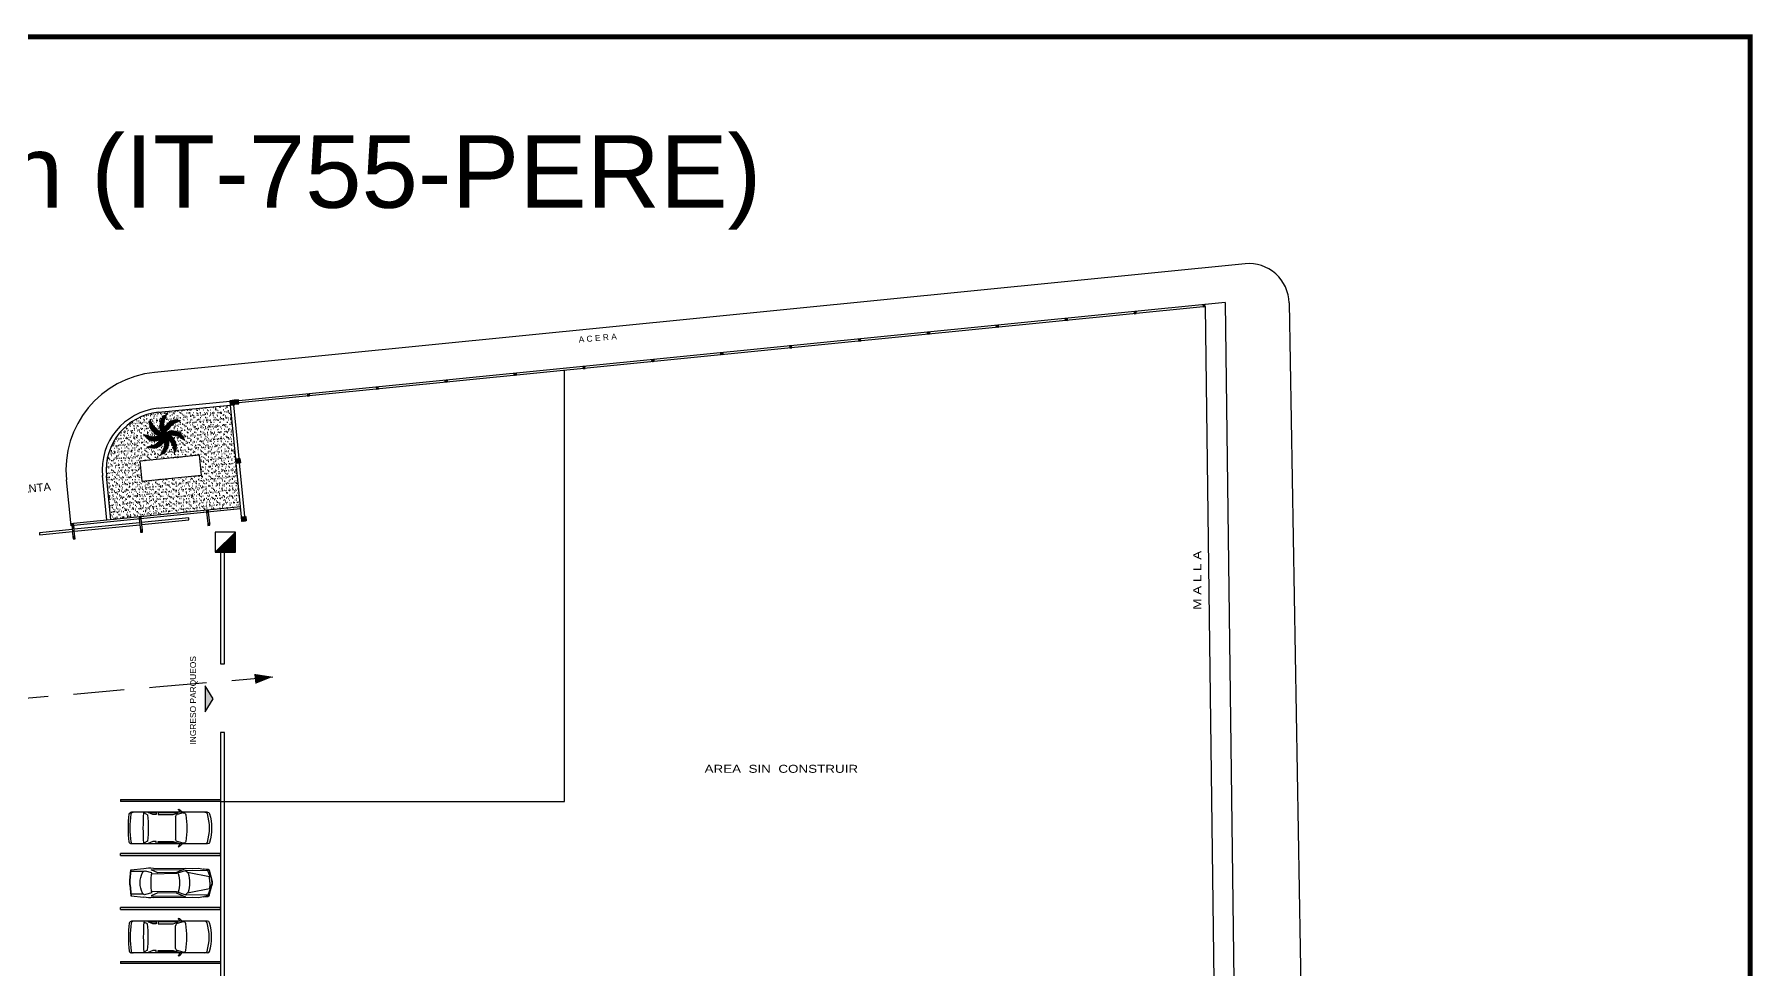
# Model space of a CAD drawing. Header units: millimetres. Extents: x -107 to 237943, y 136 to 168336.
# Drawn here: x 152069 to 237943, y 121567 to 168336 of the extents above; entities that cross this region are included whole.
import ezdxf

# ---------------------------------------------------------------- set-up
doc = ezdxf.new("R2010")
doc.units = ezdxf.units.MM
doc.linetypes.add('DASHED2', pattern=[0.375, 0.25, -0.125])
doc.linetypes.add('HIDDEN2', pattern=[4.7625, 3.175, -1.5875])
for name, color, linetype in [('areas verdes', 82, 'Continuous'), ('edificios', 7, 'Continuous'), ('estructura metálica', 7, 'Continuous'), ('textos', 7, 'Continuous')]:
    doc.layers.add(name, color=color, linetype=linetype)
doc.layers.add('Evacuación', color=94, linetype='DASHED2', lineweight=35)
doc.styles.add('CUADRO', font='arial.ttf', dxfattribs={"height": 0.8})
doc.styles.add('style1', font='arial.ttf')

# ---------------------------------------------------------------- blocks, each defined once
blk = doc.blocks.new('col 100x100')
at = {"layer": 'estructura metálica', "color": 5}
for p, q in [((-10, 100), (100, 10)), ((90, 109), (0, 0))]:
    blk.add_line(p, q, dxfattribs=at)
blk.add_lwpolyline([(0, 0), (100, 10), (90, 109), (-10, 100)], close=True, dxfattribs=at)
blk = doc.blocks.new('árbol 1')
at = {"layer": 'areas verdes', "color": 84}
for centre, radius, start, end in [((576, 456), 734, 125.53877, 216.58548), ((231, 805), 363, 169.39694, 196.25376), ((-5386, 1213), 5304, 354.84342, 356.70833), ((111, 628), 241, 103.05184, 151.07793), ((-515, 910), 450, 342.17746, 2.99314), ((96, 679), 206, 98.53553, 151.28333), ((-235, 903), 195, 341.54679, 13.35452), ((66, 772), 135, 85.81967, 147.56551), ((-264, 951), 252, 344.52575, 4.89515), ((-1074, 1078), 1086, 351.35157, 354.82466), ((57, 865), 69.9, 64.0881, 134.98765), ((91, 826), 136, 87.96827, 115.95507), ((-62, 1012), 113, 330.14669, 358.19846), ((288, 935), 232, 157.93064, 168.60694), ((119, 905), 94.2, 95.0265, 124.58683), ((150, 885), 131, 100.50962, 118.1424), ((-518, 533), 734, 222.48469, 313.5314), ((-518, 533), 734, 222.48469, 313.5314), ((-892, 59), 131, 197.45554, 215.08832), ((-892, 59), 131, 197.45554, 215.08832), ((-908, 25), 94.2, 191.97241, 221.53275), ((-908, 25), 94.2, 191.97241, 221.53275), ((-1027, 165), 450, 34.28562, 55.1013), ((-1027, 165), 450, 34.28562, 55.1013), ((-850, 382), 195, 33.65495, 65.46267), ((-850, 382), 195, 33.65495, 65.46267), ((-906, 389), 252, 36.63391, 57.0033), ((-906, 389), 252, 36.63391, 57.0033), ((-4258, -3493), 5304, 46.95158, 48.81649), ((-4258, -3493), 5304, 46.95158, 48.81649), ((-1503, -173), 1086, 43.45973, 46.93281), ((-1503, -173), 1086, 43.45973, 46.93281), ((-487, 689), 363, 221.5051, 248.36192), ((-487, 689), 363, 221.5051, 248.36192), ((-71, 1516), 1314, 238.45651, 247.03191), ((-71, 1516), 1314, 238.45651, 247.03191), ((-830, 585), 113, 22.25485, 50.30662), ((-830, 585), 113, 22.25485, 50.30662), ((-554, 814), 232, 210.0388, 220.71509), ((-554, 814), 232, 210.0388, 220.71509), ((1, 747), 734, 177.64693, 268.69364), ((1, 747), 734, 177.64693, 268.69364), ((-600, 675), 131, 152.61778, 170.25056), ((-600, 675), 131, 152.61778, 170.25056), ((-635, 662), 94.2, 147.13465, 176.69499), ((-635, 662), 94.2, 147.13465, 176.69499), ((-134, 1503), 1314, 243.22337, 251.79877), ((-134, 1503), 1314, 243.22337, 251.79877), ((-589, 591), 136, 140.07643, 168.06323), ((-589, 591), 136, 140.07643, 168.06323), ((-640, 589), 69.9, 116.19626, 187.0958), ((-640, 589), 69.9, 116.19626, 187.0958), ((-562, 539), 135, 137.92783, 199.67367), ((-562, 539), 135, 137.92783, 199.67367), ((-220, 1494), 1314, 249.1133, 257.6887), ((-220, 1494), 1314, 249.1133, 257.6887), ((-471, 505), 206, 150.64368, 203.39149), ((-471, 505), 206, 150.64368, 203.39149), ((-420, 486), 241, 155.15999, 203.18608), ((-420, 486), 241, 155.15999, 203.18608), ((-311, 1481), 1314, 255.06415, 263.63955), ((-311, 1481), 1314, 255.06415, 263.63955), ((-389, 471), 260, 158.27169, 206.72006), ((-389, 471), 260, 158.27169, 206.72006), ((-292, 458), 327, 165.26562, 207.4335), ((-292, 458), 327, 165.26562, 207.4335), ((-270, 1446), 1314, 255.06415, 263.63955), ((-270, 1446), 1314, 255.06415, 263.63955), ((-266, 431), 327, 170.03249, 212.20037), ((-266, 431), 327, 170.03249, 212.20037), ((-351, 1419), 1314, 261.17243, 269.74782), ((-351, 1419), 1314, 261.17243, 269.74782), ((-222, 386), 327, 170.03249, 212.20037), ((-222, 386), 327, 170.03249, 212.20037), ((-198, 378), 327, 175.98333, 218.15121), ((-198, 378), 327, 175.98333, 218.15121), ((-408, 1398), 1314, 265.19619, 273.77159), ((-158, 343), 327, 175.98333, 218.15121), ((-158, 343), 327, 175.98333, 218.15121), ((-553, 1365), 1314, 273.03693, 281.61233), ((-553, 1365), 1314, 273.03693, 281.61233), ((-520, 1346), 1314, 273.03693, 281.61233), ((-520, 1346), 1314, 273.03693, 281.61233), ((-121, 334), 327, 182.09161, 224.25949), ((-121, 334), 327, 182.09161, 224.25949), ((-103, 332), 327, 186.11538, 228.28325), ((-103, 332), 327, 186.11538, 228.28325), ((-478, 1332), 1314, 273.03693, 281.61233), ((-478, 1332), 1314, 273.03693, 281.61233), ((-80, 331), 327, 188.20089, 230.36877), ((-80, 331), 327, 188.20089, 230.36877), ((-456, 1326), 1314, 273.03693, 281.61233), ((-456, 1326), 1314, 273.03693, 281.61233), ((-47, 312), 327, 188.20089, 230.36877), ((-47, 312), 327, 188.20089, 230.36877), ((-434, 1321), 1314, 273.03693, 281.61233), ((-434, 1321), 1314, 273.03693, 281.61233), ((-31, 317), 327, 193.95612, 236.124), ((-31, 317), 327, 193.95612, 236.124), ((-415, 1316), 1314, 273.03693, 281.61233), ((-415, 1316), 1314, 273.03693, 281.61233), ((-17, 321), 332, 196.41037, 238.0994), ((-17, 321), 332, 196.41037, 238.0994), ((-398, 1313), 1314, 273.03693, 281.61233), ((-398, 1313), 1314, 273.03693, 281.61233), ((16, 349), 365, 200.9396, 239.51379), ((16, 349), 365, 200.9396, 239.51379), ((34, 364), 382, 203.69158, 241.0176), ((34, 364), 382, 203.69158, 241.0176), ((-375, 1310), 1314, 273.03693, 281.61233), ((-375, 1310), 1314, 273.03693, 281.61233), ((23, 348), 357, 204.37544, 244.03115), ((23, 348), 357, 204.37544, 244.03115), ((-360, 1307), 1314, 273.03693, 281.61233), ((-360, 1307), 1314, 273.03693, 281.61233), ((28, 351), 357, 207.26026, 246.83483), ((28, 351), 357, 207.26026, 246.83483), ((133, 473), 507, 216.7005, 243.20964), ((133, 473), 507, 216.7005, 243.20964), ((-342, 1304), 1314, 273.03693, 281.61233), ((-342, 1304), 1314, 273.03693, 281.61233), ((723, 1273), 1314, 220.92878, 229.50417), ((729, 1235), 1314, 220.92878, 229.50417), ((839, 1179), 1314, 213.08803, 221.66343), ((-330, 1303), 1314, 273.03693, 281.61233), ((-330, 1303), 1314, 273.03693, 281.61233), ((890, 1146), 1314, 209.06427, 217.63967), ((743, 1193), 1314, 220.92878, 229.50417), ((961, 1099), 1314, 202.95599, 211.53139), ((963, 1152), 1314, 202.95599, 211.53139), ((-312, 1302), 1314, 273.03693, 281.61233), ((-312, 1302), 1314, 273.03693, 281.61233), ((752, 1172), 1314, 220.92878, 229.50417), ((762, 1151), 1314, 220.92878, 229.50417), ((1030, 1089), 1314, 197.00515, 205.58054), ((-294, 1301), 1314, 273.03693, 281.61233), ((-294, 1301), 1314, 273.03693, 281.61233), ((770, 1133), 1314, 220.92878, 229.50417), ((-3986, -5454), 6724, 54.45701, 55.93407), ((-3986, -5454), 6724, 54.45701, 55.93407), ((777, 1118), 1314, 220.92878, 229.50417), ((-282, 1300), 1314, 273.03693, 281.61233), ((-282, 1300), 1314, 273.03693, 281.61233), ((789, 1099), 1314, 220.92878, 229.50417), ((1090, 1027), 1314, 191.11522, 199.69061), ((-801, -969), 1231, 53.18899, 60.63544), ((-801, -969), 1231, 53.18899, 60.63544), ((797, 1085), 1314, 220.92878, 229.50417), ((805, 1068), 1314, 220.92878, 229.50417), ((812, 1059), 1314, 220.92878, 229.50417), ((-784, -970), 1231, 53.18899, 60.63544), ((-784, -970), 1231, 53.18899, 60.63544), ((822, 1044), 1314, 220.92878, 229.50417), ((159, -1217), 1231, 98.02674, 105.4732), ((159, -1217), 1231, 98.02674, 105.4732), ((1139, 985), 1314, 186.34835, 194.92375), ((-765, -971), 1231, 53.18899, 60.63544), ((-765, -971), 1231, 53.18899, 60.63544), ((832, 1029), 1314, 220.92878, 229.50417), ((160, 333), 327, 123.87518, 166.04305), ((162, 386), 327, 123.87518, 166.04305), ((154, 410), 327, 117.92433, 160.09221), ((839, 1019), 1314, 220.92878, 229.50417), ((-754, -972), 1231, 53.18899, 60.63544), ((-754, -972), 1231, 53.18899, 60.63544), ((175, 299), 327, 129.98345, 172.15133), ((162, 472), 327, 117.92433, 160.09221), ((185, 283), 327, 134.00722, 176.1751), ((-1108, 726), 1314, 317.87469, 326.45009), ((-1108, 726), 1314, 317.87469, 326.45009), ((168, 509), 327, 113.15747, 155.32534), ((198, 264), 327, 136.09274, 178.26061), ((203, 226), 327, 136.09274, 178.26061), ((119, 594), 260, 106.16353, 154.61191), ((218, 217), 327, 141.84796, 184.01584), ((229, 208), 332, 144.30222, 185.99124), ((271, 200), 365, 148.83145, 187.40564), ((294, 194), 382, 151.58343, 188.90945), ((275, 193), 357, 152.26728, 191.92299), ((280, 191), 357, 155.1521, 194.72667), ((441, 183), 507, 164.59234, 191.10148), ((-6766, -207), 6724, 2.34885, 3.82591), ((-1271, 35), 1231, 1.08083, 8.52728), ((-1261, 20), 1231, 1.08083, 8.52728), ((-1250, 5), 1231, 1.08083, 8.52728), ((-1244, -4), 1231, 1.08083, 8.52728), ((1296, 224), 1314, 180.48356, 189.05895), ((1298, 235), 1314, 180.48356, 189.05895), ((1299, 253), 1314, 180.48356, 189.05895), ((1302, 271), 1314, 180.48356, 189.05895), ((1303, 283), 1314, 180.48356, 189.05895), ((1307, 301), 1314, 180.48356, 189.05895), ((1311, 316), 1314, 180.48356, 189.05895), ((731, -34), 734, 85.09355, 176.14027), ((-952, 796), 1231, 320.63561, 328.08206), ((1314, 339), 1314, 180.48356, 189.05895), ((-951, 807), 1231, 320.63561, 328.08206), ((-949, 826), 1231, 320.63561, 328.08206), ((-90, -1311), 1314, 77.41593, 85.99132), ((350, -636), 734, 27.1979, 118.24461), ((159, 1231), 1231, 262.73995, 270.18641), ((1318, 355), 1314, 180.48356, 189.05895), ((-947, 843), 1231, 320.63561, 328.08206), ((869, -978), 1314, 122.5879, 131.1633), ((-5286, 4224), 6724, 321.90363, 323.38069), ((1324, 374), 1314, 180.48356, 189.05895), ((451, -154), 507, 124.14712, 150.65626), ((334, -44), 357, 114.70688, 154.28145), ((169, 1236), 1231, 262.73995, 270.18641), ((1329, 396), 1314, 180.48356, 189.05895), ((880, -973), 1314, 122.5879, 131.1633), ((332, -39), 357, 111.82206, 151.47777), ((347, -51), 382, 111.13821, 148.46423), ((1337, 418), 1314, 180.48356, 189.05895), ((333, -32), 365, 108.38623, 146.96042), ((186, 1245), 1231, 262.73995, 270.18641), ((896, -964), 1314, 122.5879, 131.1633), ((307, 2), 332, 103.857, 145.54602), ((1353, 459), 1314, 180.48356, 189.05895), ((303, 16), 327, 101.40274, 143.57062), ((202, 1252), 1231, 262.73995, 270.18641), ((913, -957), 1314, 122.5879, 131.1633), ((298, 32), 327, 95.64752, 137.81539), ((923, -952), 1314, 122.5879, 131.1633), ((760, 6724), 6724, 264.00798, 265.48504), ((1373, 492), 1314, 180.48356, 189.05895), ((940, -946), 1314, 122.5879, 131.1633), ((319, 65), 327, 95.64752, 137.81539), ((100, -463), 507, 66.25147, 92.76061), ((1400, 345), 1314, 172.64281, 181.21821), ((322, 88), 327, 93.562, 135.72988), ((955, -940), 1314, 122.5879, 131.1633), ((131, -305), 357, 56.81123, 96.3858), ((1418, 287), 1314, 168.61905, 177.19445), ((324, 106), 327, 89.53823, 131.70611), ((977, -932), 1314, 122.5879, 131.1633), ((134, -300), 357, 53.92641, 93.58212), ((992, -926), 1314, 122.5879, 131.1633), ((132, -319), 382, 53.24255, 90.56857), ((1442, 205), 1314, 162.51077, 171.08617), ((335, 142), 327, 83.42996, 125.59783), ((1011, -921), 1314, 122.5879, 131.1633), ((141, -297), 365, 50.49057, 89.06476), ((1033, -914), 1314, 122.5879, 131.1633), ((156, -257), 332, 45.96134, 87.65037), ((1478, 244), 1314, 162.51077, 171.08617), ((371, 181), 327, 83.42996, 125.59783), ((1056, -909), 1314, 122.5879, 131.1633), ((166, -247), 327, 43.50709, 85.67497), ((1488, 153), 1314, 156.55993, 165.13532), ((380, 204), 327, 77.47911, 119.64699), ((1099, -900), 1314, 122.5879, 131.1633), ((177, -234), 327, 37.75186, 79.91974), ((1493, 66), 1314, 150.67, 159.24539), ((427, 246), 327, 77.47911, 119.64699), ((1137, -900), 1314, 122.5879, 131.1633), ((215, -234), 327, 37.75186, 79.91974), ((1027, -1001), 1314, 114.74716, 123.32256), ((236, -224), 327, 35.66635, 77.83422), ((1502, 3), 1314, 145.90313, 154.47853), ((455, 271), 327, 72.71225, 114.88012), ((987, -1047), 1314, 110.72339, 119.29879), ((253, -217), 327, 31.64258, 73.81046), ((695, 455), 363, 128.95172, 155.80854), ((473, 367), 260, 65.71832, 114.16669), ((-3315, 4409), 5304, 314.3982, 316.26311), ((489, 398), 241, 62.60662, 110.63271), ((931, -1111), 1314, 104.61512, 113.19052), ((289, -207), 327, 25.5343, 67.70218), ((195, 1019), 450, 301.73224, 322.54792), ((511, 447), 206, 58.09031, 110.83812), ((341, -217), 327, 25.5343, 67.70218), ((983, -1121), 1314, 104.61512, 113.19052), ((404, 832), 195, 301.10158, 332.9093), ((549, 537), 135, 45.37445, 107.12029), ((911, -1177), 1314, 98.66427, 107.23967), ((366, -212), 327, 19.58346, 61.75134), ((414, 887), 252, 304.08053, 324.44993), ((426, -229), 327, 19.58346, 61.75134), ((840, -1228), 1314, 92.77434, 101.34974), ((-121, 1509), 1086, 310.90635, 314.37944), ((602, 613), 69.9, 23.64288, 94.54243), ((602, 562), 136, 47.52305, 75.50985), ((462, -240), 327, 14.81659, 56.98447), ((792, -1269), 1314, 88.00748, 96.58288), ((606, 802), 113, 289.70147, 317.75324), ((823, 516), 232, 117.48542, 128.16172), ((675, 604), 94.2, 54.58128, 84.14161), ((746, -345), 363, 71.05607, 97.91289), ((553, -204), 260, 7.82266, 56.27103), ((686, 569), 131, 60.0644, 77.69718), ((-958, 190), 232, 254.87656, 265.55285), ((-958, 190), 232, 254.87656, 265.55285), ((-992, -167), 113, 67.09261, 95.14438), ((-992, -167), 113, 67.09261, 95.14438), ((-935, -1179), 1086, 88.29749, 91.77057), ((-935, -1179), 1086, 88.29749, 91.77057), ((-826, 7), 136, 184.91419, 212.90099), ((-826, 7), 136, 184.91419, 212.90099), ((-908, -359), 252, 81.47167, 101.84106), ((-908, -359), 252, 81.47167, 101.84106), ((-861, -30), 69.9, 161.03402, 231.93356), ((-861, -30), 69.9, 161.03402, 231.93356), ((-863, -325), 195, 78.49271, 110.30043), ((-863, -325), 195, 78.49271, 110.30043), ((-836, -604), 450, 79.12338, 99.93906), ((-836, -604), 450, 79.12338, 99.93906), ((-770, -10), 135, 182.76559, 244.51143), ((-770, -10), 135, 182.76559, 244.51143), ((-548, -5476), 5304, 91.78934, 93.65425), ((-548, -5476), 5304, 91.78934, 93.65425), ((-682, 30), 206, 195.48144, 248.22925), ((-682, 30), 206, 195.48144, 248.22925), ((-720, 123), 734, 257.86333, 348.91004), ((-632, 52), 241, 199.99775, 248.02384), ((-632, 52), 241, 199.99775, 248.02384), ((-823, 149), 363, 266.34286, 293.19968), ((-823, 149), 363, 266.34286, 293.19968), ((-600, 63), 260, 203.10945, 251.55782), ((-600, 63), 260, 203.10945, 251.55782), ((-751, -480), 131, 232.83417, 250.46696), ((-1111, 1028), 1314, 283.29427, 291.86967), ((-1111, 1028), 1314, 283.29427, 291.86967), ((-745, -517), 94.2, 227.35105, 256.91139), ((-521, 122), 327, 210.10338, 252.27126), ((-521, 122), 327, 210.10338, 252.27126), ((-881, -411), 232, 290.2552, 300.93149), ((-702, -722), 113, 102.47125, 130.52301), ((-667, -484), 136, 220.29282, 248.27963), ((-484, 121), 327, 214.87025, 257.03813), ((-484, 121), 327, 214.87025, 257.03813), ((-674, -535), 69.9, 196.41265, 267.3122), ((-1147, 975), 1314, 288.06113, 296.63653), ((-1147, 975), 1314, 288.06113, 296.63653), ((-69, -1515), 1086, 123.67612, 127.14921), ((-611, -466), 135, 218.14423, 279.89007), ((-521, -830), 252, 116.85031, 137.2197), ((-562, -382), 206, 230.86008, 283.60789), ((-421, 120), 327, 214.87025, 257.03813), ((-421, 120), 327, 214.87025, 257.03813), ((-534, -336), 241, 235.37639, 283.40248), ((-1201, 908), 1314, 293.95106, 302.52646), ((-1201, 908), 1314, 293.95106, 302.52646), ((-505, -777), 195, 113.87135, 145.67907), ((-515, -308), 260, 238.48809, 286.93646), ((-398, 132), 327, 220.82109, 262.98897), ((-398, 132), 327, 220.82109, 262.98897), ((-321, -988), 450, 114.50201, 135.3177), ((-485, -214), 327, 245.48202, 287.6499), ((2734, -4794), 5304, 127.16797, 129.03288), ((-1256, 834), 1314, 299.90191, 308.47731), ((-1256, 834), 1314, 299.90191, 308.47731), ((-345, 136), 327, 220.82109, 262.98897), ((-345, 136), 327, 220.82109, 262.98897), ((-454, -193), 327, 250.24889, 292.41676), ((-746, -367), 363, 301.72149, 328.57831), ((-1203, 838), 1314, 299.90191, 308.47731), ((-1203, 838), 1314, 299.90191, 308.47731), ((-313, 155), 327, 226.92937, 269.09725), ((-313, 155), 327, 226.92937, 269.09725), ((-402, -157), 327, 250.24889, 292.41676), ((-299, 166), 327, 230.95314, 273.12101), ((-299, 166), 327, 230.95314, 273.12101), ((-1490, 184), 1314, 318.67291, 327.2483), ((-281, 182), 327, 233.03865, 275.20653), ((-281, 182), 327, 233.03865, 275.20653), ((-1241, 762), 1314, 306.01018, 314.58558), ((-1241, 762), 1314, 306.01018, 314.58558), ((-390, -135), 327, 256.19973, 298.36761), ((-244, 192), 327, 233.03865, 275.20653), ((-244, 192), 327, 233.03865, 275.20653), ((-1489, 120), 1314, 323.43977, 332.01517), ((-349, -101), 327, 256.19973, 298.36761), ((-1267, 707), 1314, 310.03395, 318.60935), ((-1267, 707), 1314, 310.03395, 318.60935), ((-237, 207), 327, 238.79388, 280.96176), ((-237, 207), 327, 238.79388, 280.96176), ((-230, 219), 332, 241.24813, 282.93716), ((-230, 219), 332, 241.24813, 282.93716), ((-334, -67), 327, 262.30801, 304.47589), ((-227, 262), 365, 245.77736, 284.35155), ((-227, 262), 365, 245.77736, 284.35155), ((-1346, 581), 1314, 317.87469, 326.45009), ((-1346, 581), 1314, 317.87469, 326.45009), ((-1494, 33), 1314, 329.3297, 337.9051), ((-224, 286), 382, 248.52934, 285.85536), ((-224, 286), 382, 248.52934, 285.85536), ((-330, -49), 327, 266.33177, 308.49965), ((-221, 266), 357, 249.2132, 288.86891), ((-221, 266), 357, 249.2132, 288.86891), ((-1310, 591), 1314, 317.87469, 326.45009), ((-1310, 591), 1314, 317.87469, 326.45009), ((-324, -27), 327, 268.41729, 310.58517), ((-219, 272), 357, 252.09802, 291.67259), ((-219, 272), 357, 252.09802, 291.67259), ((-299, 3), 327, 268.41729, 310.58517), ((-231, 432), 507, 261.53826, 288.0474), ((-231, 432), 507, 261.53826, 288.0474), ((-1496, -59), 1314, 335.28055, 343.85594), ((-1270, 611), 1314, 317.87469, 326.45009), ((-1270, 611), 1314, 317.87469, 326.45009), ((-303, 20), 327, 274.17252, 316.3404), ((-1250, 622), 1314, 317.87469, 326.45009), ((-1250, 622), 1314, 317.87469, 326.45009), ((-304, 34), 332, 276.62677, 318.31579), ((-1455, -25), 1314, 335.28055, 343.85594), ((-624, -397), 734, 299.84891, 30.89562), ((-1230, 634), 1314, 317.87469, 326.45009), ((-1230, 634), 1314, 317.87469, 326.45009), ((-326, 71), 365, 281.156, 319.73019), ((-337, 92), 382, 283.90798, 321.234), ((-1214, 644), 1314, 317.87469, 326.45009), ((-1214, 644), 1314, 317.87469, 326.45009), ((-324, 78), 357, 284.59183, 324.24755), ((1028, -6674), 6724, 99.29477, 100.77183), ((1028, -6674), 6724, 99.29477, 100.77183), ((-1200, 654), 1314, 317.87469, 326.45009), ((-1200, 654), 1314, 317.87469, 326.45009), ((-326, 83), 357, 287.47666, 327.05123), ((-1182, 668), 1314, 317.87469, 326.45009), ((-1182, 668), 1314, 317.87469, 326.45009), ((123, -1248), 1231, 98.02674, 105.4732), ((123, -1248), 1231, 98.02674, 105.4732), ((-428, 207), 507, 296.9169, 323.42604), ((-1442, -109), 1314, 341.38882, 349.96422), ((-1168, 677), 1314, 317.87469, 326.45009), ((-1168, 677), 1314, 317.87469, 326.45009), ((137, -1237), 1231, 98.02674, 105.4732), ((137, -1237), 1231, 98.02674, 105.4732), ((-1154, 688), 1314, 317.87469, 326.45009), ((-1154, 688), 1314, 317.87469, 326.45009), ((150, -1225), 1231, 98.02674, 105.4732), ((150, -1225), 1231, 98.02674, 105.4732), ((-149, -762), 135, 260.12981, 321.87565), ((-1145, 695), 1314, 317.87469, 326.45009), ((-1145, 695), 1314, 317.87469, 326.45009), ((-1432, -169), 1314, 345.41259, 353.98799), ((-169, -667), 206, 272.84566, 325.59347), ((-1131, 707), 1314, 317.87469, 326.45009), ((-1131, 707), 1314, 317.87469, 326.45009), ((-179, -614), 241, 277.36197, 325.38806), ((-1117, 719), 1314, 317.87469, 326.45009), ((-1117, 719), 1314, 317.87469, 326.45009), ((4713, -4859), 6724, 134.67341, 136.15047), ((-183, -580), 260, 280.47367, 328.92204), ((-223, -490), 327, 287.4676, 329.63548), ((834, -958), 1231, 133.40538, 140.85184), ((-1424, -317), 1314, 353.25333, 1.82873), ((838, -941), 1231, 133.40538, 140.85184), ((842, -923), 1231, 133.40538, 140.85184), ((845, -912), 1231, 133.40538, 140.85184), ((-1399, -288), 1314, 353.25333, 1.82873), ((-214, -454), 327, 292.23447, 334.40235), ((-200, -393), 327, 292.23447, 334.40235), ((-1378, -249), 1314, 353.25333, 1.82873), ((-1368, -228), 1314, 353.25333, 1.82873), ((138, -922), 195, 155.85693, 187.66465), ((-1360, -207), 1314, 353.25333, 1.82873), ((-206, -368), 327, 298.18531, 340.35319), ((-1352, -189), 1314, 353.25333, 1.82873), ((-198, -315), 327, 298.18531, 340.35319), ((-1346, -173), 1314, 353.25333, 1.82873), ((-1339, -151), 1314, 353.25333, 1.82873), ((417, -956), 450, 156.48759, 177.30328), ((-1334, -136), 1314, 353.25333, 1.82873), ((-210, -280), 327, 304.29359, 346.46147), ((-1328, -119), 1314, 353.25333, 1.82873), ((-1325, -108), 1314, 353.25333, 1.82873), ((-231, -205), 327, 310.40287, 352.57075), ((-229, -243), 327, 310.40287, 352.57075), ((-1320, -90), 1314, 353.25333, 1.82873), ((-218, -264), 327, 308.31736, 350.48523), ((-1317, -73), 1314, 353.25333, 1.82873), ((-1314, -61), 1314, 353.25333, 1.82873), ((-244, -194), 327, 316.1581, 358.32598), ((-255, -185), 332, 318.61235, 0.30137), ((5233, -1741), 5304, 169.15356, 171.01846), ((-295, -172), 365, 323.14158, 1.71577), ((-318, -164), 382, 325.89356, 3.21958), ((-214, -702), 734, 342.02592, 73.07263), ((976, 750), 1231, 217.56798, 225.01443), ((-298, -165), 357, 326.57741, 6.23313), ((1232, -119), 1231, 175.39096, 182.83742), ((-304, -163), 357, 329.46224, 9.03681), ((-941, -931), 1314, 35.23891, 43.81431), ((1238, -129), 1231, 175.39096, 182.83742), ((-463, -139), 507, 338.90248, 5.41162), ((987, 746), 1231, 217.56798, 225.01443), ((-936, -941), 1314, 35.23891, 43.81431), ((-79, -1315), 1314, 77.41593, 85.99132), ((1247, -145), 1231, 175.39096, 182.83742), ((-927, -957), 1314, 35.23891, 43.81431), ((1255, -161), 1231, 175.39096, 182.83742), ((6747, -465), 6724, 176.65899, 178.13605), ((1004, 740), 1231, 217.56798, 225.01443), ((-919, -973), 1314, 35.23891, 43.81431), ((-62, -1321), 1314, 77.41593, 85.99132), ((-315, -778), 363, 343.70707, 10.56389), ((-913, -983), 1314, 35.23891, 43.81431), ((-906, -1000), 1314, 35.23891, 43.81431), ((1021, 734), 1231, 217.56798, 225.01443), ((-45, -1327), 1314, 77.41593, 85.99132), ((-900, -1015), 1314, 35.23891, 43.81431), ((5295, 4196), 6724, 218.836, 220.31306), ((-34, -1331), 1314, 77.41593, 85.99132), ((-890, -1036), 1314, 35.23891, 43.81431), ((-1236, -867), 1314, 0.65849, 9.23388), ((-885, -1052), 1314, 35.23891, 43.81431), ((-878, -1070), 1314, 35.23891, 43.81431), ((-17, -1339), 1314, 77.41593, 85.99132), ((-267, -402), 507, 21.07949, 47.58863), ((-870, -1092), 1314, 35.23891, 43.81431), ((-1193, -914), 1314, 5.42535, 14.00075), ((-864, -1114), 1314, 35.23891, 43.81431), ((-3, -1346), 1314, 77.41593, 85.99132), ((-133, -313), 357, 11.63925, 51.21382), ((-854, -1157), 1314, 35.23891, 43.81431), ((-852, -1195), 1314, 35.23891, 43.81431), ((-1139, -982), 1314, 11.31528, 19.89068), ((-1079, -1051), 1314, 17.26613, 25.84152), ((-957, -1090), 1314, 27.39817, 35.97357), ((-128, -312), 357, 8.75443, 48.41014), ((18, -1354), 1314, 77.41593, 85.99132), ((-1005, -1052), 1314, 23.3744, 31.9498), ((-1071, -998), 1314, 17.26613, 25.84152), ((33, -1362), 1314, 77.41593, 85.99132), ((-143, -324), 382, 8.07058, 45.3966), ((50, -1372), 1314, 77.41593, 85.99132), ((-121, -315), 365, 5.3186, 43.89279), ((71, -1382), 1314, 77.41593, 85.99132), ((-82, -297), 332, 0.78937, 42.47839), ((-68, -297), 327, 358.33511, 40.50299), ((90, -1394), 1314, 77.41593, 85.99132), ((126, -1419), 1314, 77.41593, 85.99132), ((-51, -296), 327, 352.57989, 34.74776), ((153, -1446), 1314, 77.41593, 85.99132), ((-24, -323), 327, 352.57989, 34.74776), ((-2, -331), 327, 350.49437, 32.66225), ((5, -1439), 1314, 69.57518, 78.15058), ((15, -337), 327, 346.4706, 28.63848), ((-56, -1443), 1314, 65.55142, 74.12681), ((47, -356), 327, 340.36233, 22.5302), ((-141, -1448), 1314, 59.44314, 68.01854), ((77, -400), 327, 340.36233, 22.5302), ((-111, -1493), 1314, 59.44314, 68.01854), ((98, -414), 327, 334.41148, 16.57936), ((-203, -1481), 1314, 53.4923, 62.06769), ((128, -469), 327, 334.41148, 16.57936), ((146, -502), 327, 329.64462, 11.81249), ((236, -541), 260, 322.65068, 11.09906), ((-288, -1467), 1314, 47.60237, 56.17776), ((262, -564), 241, 319.53899, 7.56508), ((305, -596), 206, 315.02268, 7.77048), ((384, -653), 135, 302.30682, 4.05266), ((446, -722), 69.9, 280.57525, 351.4748), ((-352, -1462), 1314, 42.8355, 51.4109), ((396, -711), 136, 304.45542, 332.44222), ((384, -794), 131, 316.99677, 334.62955), ((421, -791), 94.2, 311.51365, 341.07398), ((271, -777), 363, 25.88409, 52.74091), ((5029, 2235), 5304, 211.33057, 213.19548), ((933, -418), 450, 198.66461, 219.48029), ((302, -916), 232, 14.41779, 25.09409), ((629, -770), 113, 186.63384, 214.68561), ((704, -579), 195, 198.03394, 229.84167), ((756, -601), 252, 201.0129, 221.3823), ((1482, -221), 1086, 207.83872, 211.31181), ((1964, 5153), 5304, 256.50255, 258.36746), ((588, -201), 241, 4.71096, 52.73705), ((957, 378), 450, 243.83659, 264.65227), ((641, -193), 206, 0.19465, 52.94246), ((910, 101), 195, 243.20592, 275.01364), ((737, -178), 135, 347.4788, 49.22464), ((962, 123), 252, 246.18488, 266.55427), ((830, -182), 69.9, 325.74723, 36.64677), ((1205, 906), 1086, 253.0107, 256.48378), ((787, -210), 136, 349.6274, 17.6142), ((993, -86), 113, 231.80582, 259.85759), ((866, -421), 232, 59.58977, 70.26606), ((861, -249), 94.2, 356.68562, 26.24596), ((837, -277), 131, 2.16875, 19.80153), ((-243, -866), 131, 274.81976, 292.45254), ((-214, -889), 94.2, 269.33663, 298.89697), ((-178, -813), 136, 262.27841, 290.26521), ((-149, -855), 69.9, 238.39824, 309.29778), ((-385, -902), 232, 332.24078, 342.91707), ((-45, -1013), 113, 144.45683, 172.50859), ((956, -1179), 1086, 165.6617, 169.13479), ((162, -973), 252, 158.83589, 179.20528)]:
    blk.add_arc(centre, radius, start, end, dxfattribs=at)
blk = doc.blocks.new('carro 1')
for p, q in [((-795, -206), (-795, -4000)), ((795, -206), (795, -4000)), ((-919, -1668), (-935, -1633)), ((-671, -1919), (-762, -1673)), ((-762, -1673), (-762, -2665)), ((-755, -1424), (-678, -1714)), ((671, -1919), (762, -1673)), ((755, -1424), (678, -1714)), ((762, -1673), (762, -2665)), ((920, -1668), (935, -1633)), ((-671, -2665), (-671, -1919)), ((571, -1797), (-571, -1797)), ((671, -2665), (671, -1919)), ((-771, -2758), (-669, -2758)), ((-771, -3158), (-771, -2758)), ((-669, -2929), (-771, -3158)), ((-762, -2665), (-671, -2665)), ((-655, -3191), (-754, -3383)), ((-669, -2758), (-669, -2929)), ((655, -3191), (754, -3383)), ((771, -2758), (669, -2758)), ((669, -2758), (669, -2929)), ((669, -2929), (771, -3158)), ((762, -2665), (671, -2665)), ((771, -3158), (771, -2758))]:
    blk.add_line(p, q)
for centre, radius, start, end in [((0, -2613), 2613, 74.06732, 105.93268), ((-684, -206), 111, 107.44931, 180), ((-684, -330), 111, 108.53634, 180), ((0, -2587), 2470, 73.06747, 106.93253), ((684, -206), 111, 0, 72.55069), ((684, -330), 111, 0, 71.46366), ((-686, -1722), 264, 114.35418, 160.20565), ((-786, -1753), 157, 93.22868, 147.65256), ((-648, -1396), 111, 99.93515, 194.74356), ((-571, -1686), 111, 194.74356, 270), ((0, -5373), 4140, 80.73419, 99.26581), ((571, -1686), 111, 270, 345.25644), ((648, -1396), 111, 345.25644, 80.06485), ((686, -1722), 264, 19.79435, 65.64582), ((787, -1753), 157, 32.34744, 86.77132), ((8, 8666), 12073, 266.38203, 273.5465), ((0, -11978), 8811, 85.73534, 94.26466), ((-684, -3909), 111, 180, 262.55935), ((-684, -4000), 111, 180, 262.55935), ((4, 1898), 5958, 263.23107, 276.69251), ((4, 1807), 5958, 263.23107, 276.69251), ((684, -3910), 111, 277.35662, 0), ((684, -4000), 111, 277.35662, 0)]:
    blk.add_arc(centre, radius, start, end)
blk = doc.blocks.new('carro 2')
for p, q in [((-735, -691), (-681, -433)), ((-722, -995), (-735, -691)), ((-700, -429), (-677, -209)), ((-681, -433), (-700, -429)), ((-649, -245), (-688, -384)), ((-631, -154), (-134, -18)), ((-293, -102), (-623, -217)), ((-602, -214), (-619, -1305)), ((-286, -57), (-523, -1233)), ((-31, -122), (-302, -138)), ((-290, -79), (-106, -40)), ((31, -122), (303, -138)), ((291, -79), (106, -40)), ((631, -154), (134, -18)), ((287, -60), (523, -1233)), ((295, -103), (623, -217)), ((602, -214), (619, -1305)), ((649, -245), (688, -384)), ((700, -429), (677, -209)), ((681, -433), (700, -429)), ((735, -691), (681, -433)), ((722, -995), (735, -691)), ((-728, -2948), (-722, -995)), ((-719, -1325), (-514, -1795)), ((-655, -3061), (-669, -1439)), ((-619, -1305), (-459, -1793)), ((-475, -1211), (-607, -1338)), ((619, -1305), (459, -1793)), ((475, -1211), (607, -1338)), ((719, -1325), (514, -1795)), ((655, -3061), (669, -1439)), ((728, -2948), (722, -995)), ((-514, -1795), (-504, -2716)), ((-459, -1793), (-440, -3003)), ((459, -1793), (440, -3003)), ((514, -1795), (504, -2716)), ((-650, -4076), (-714, -3429)), ((-504, -2716), (-655, -3061)), ((-503, -3027), (-589, -3337)), ((503, -3027), (589, -3337)), ((504, -2716), (655, -3061)), ((650, -4076), (714, -3429)), ((-109, -4122), (-650, -4076)), ((-109, -4103), (-649, -4056)), ((-561, -3462), (-563, -4060)), ((109, -4103), (649, -4056)), ((109, -4122), (650, -4076)), ((561, -3462), (563, -4060))]:
    blk.add_line(p, q)
for centre, radius, start, end in [((-614, -215), 63.4, 105.33853, 174.1898), ((-609, -256), 42.3, 109.21062, 164.51383), ((0, -507), 507, 74.66147, 105.33853), ((0, -536), 507, 77.90524, 102.09476), ((0, -628), 507, 86.47351, 93.52649), ((609, -256), 42.3, 15.48617, 70.78938), ((614, -215), 63.4, 5.8102, 74.66147), ((0, -2647), 1513, 71.70966, 108.29034), ((0, -3150), 1510, 72.27704, 107.72296), ((502, -3154), 1248, 170.49403, 192.7237), ((-459, -3373), 135, 164.46936, 246.30599), ((0, 950), 4008, 262.79073, 277.20927), ((459, -3373), 135, 293.69401, 15.53064), ((-502, -3154), 1248, 347.2763, 9.50597), ((0, -2327), 1278, 246.30599, 293.69401), ((0, -2840), 1268, 265.05924, 274.94076), ((0, -2859), 1268, 265.05924, 274.94076)]:
    blk.add_arc(centre, radius, start, end)

msp = doc.modelspace()

# ---------------------------------------------------------------- hatches: boundary and pattern name
h = msp.add_hatch(color=256)
h.dxf.hatch_style = 1
h.paths.add_polyline_path([(162113, 143442), (161113, 142442), (162113, 142442)])
h = msp.add_hatch(color=256)
h.dxf.hatch_style = 1
h.paths.add_polyline_path([(160609, 134461), (161005, 135110), (160609, 135758)])
h = msp.add_hatch(color=40)
h.dxf.hatch_style = 1
h.paths.add_polyline_path([(161373, 130067), (156373, 130067), (156373, 129967), (161373, 129967)])
h = msp.add_hatch(color=40)
h.dxf.hatch_style = 1
h.paths.add_polyline_path([(161373, 127267), (156373, 127267), (156373, 127367), (161373, 127367)])
h = msp.add_hatch(color=40)
h.dxf.hatch_style = 1
h.paths.add_polyline_path([(161373, 124567), (156373, 124567), (156373, 124667), (161373, 124667)])
h = msp.add_hatch(color=40)
h.dxf.hatch_style = 1
h.paths.add_polyline_path([(161373, 121967), (156373, 121967), (156373, 121867), (161373, 121867)])
at = {"layer": 'areas verdes'}
h = msp.add_hatch(dxfattribs=at)
h.set_pattern_fill('AR-SAND', color=82, scale=5)
h.set_pattern_definition([(37.5, (-1108.58, 11976.57), (-8.00016, 244.70662), [0, -193.04, 0, -215.9, 0, -206.375]), (7.5, (-1108.58, 11976.57), (224.76164, 358.41255), [0, -104.14, 0, -173.99, 0, -66.675]), (327.5, (-1264.79, 11976.57), (395.49619, 0.7186), [0, -63.5, 0, -228.6, 0, -298.45]), (317.5, (-1264.8, 11976.57), (381.7782, 111.46466), [0, -31.75, 0, -149.86, 0, -171.45])])
edge = h.paths.add_edge_path()
edge.add_line((161859, 149795), (158270, 149437))
edge.add_arc((158557, 146552), 2900, 95.68955, 185.68582)
edge.add_line((155672, 146264), (155891, 144061))
edge.add_line((155891, 144061), (162366, 144706))
edge.add_line((162366, 144706), (162148, 146890))
edge.add_line((162148, 146890), (162127, 147108))
edge.add_line((162127, 147108), (161859, 149795))
edge = h.paths.add_edge_path(flags=16)
edge.add_arc((159137, 148106), 260, 50.56298, 52.78637, ccw=False)
edge.add_arc((160547, 153463), 5304, 256.41915, 256.5365)
edge.add_arc((159171, 148109), 241, 50.38026, 54.149, ccw=False)
edge.add_arc((158933, 147674), 734, 57.77238, 60.59442)
edge = h.paths.add_edge_path(flags=16)
edge.add_arc((159056, 148677), 260, 108.45864, 110.68203, ccw=False)
edge.add_arc((155268, 152719), 5304, 314.3148, 314.43216)
edge.add_arc((159072, 148708), 241, 108.27592, 112.04465, ccw=False)
edge.add_arc((159314, 148276), 734, 115.66803, 118.49007)
edge = h.paths.add_edge_path(flags=16)
edge.add_arc((158819, 147769), 260, 5.39101, 7.6144, ccw=False)
edge.add_arc((163612, 150544), 5304, 211.24717, 211.36453)
edge.add_arc((158845, 147746), 241, 5.20828, 8.97702, ccw=False)
edge.add_arc((158370, 147608), 734, 12.6004, 15.42244)
edge = h.paths.add_edge_path(flags=16)
edge.add_arc((158717, 148010), 357, 53.92641, 93.58212)
edge.add_arc((158803, 148026), 357, 107.52975, 110.99479)
edge.add_arc((158714, 148005), 357, 56.81123, 96.3858, ccw=False)
edge.add_arc((158829, 147955), 357, 73.91805, 76.91956, ccw=False)
h.paths.add_polyline_path([(160320, 147289), (160419, 146294), (157434, 145997), (157334, 146992)], flags=16)
edge = h.paths.add_edge_path(flags=16)
edge.add_arc((158400, 147730), 260, 323.21399, 325.43738, ccw=False)
edge.add_arc((163816, 146569), 5304, 169.07016, 169.18751)
edge.add_arc((158404, 147696), 241, 323.03126, 326.80001, ccw=False)
edge.add_arc((157959, 147913), 734, 330.42338, 333.24543)
edge = h.paths.add_edge_path(flags=16)
edge.add_arc((157984, 148373), 260, 245.84977, 248.07317, ccw=False)
edge.add_arc((158035, 142834), 5304, 91.70594, 91.82329)
edge.add_arc((157951, 148361), 241, 245.66705, 249.43579, ccw=False)
edge.add_arc((158065, 148843), 734, 253.05917, 255.88121)
edge = h.paths.add_edge_path(flags=16)
edge.add_arc((157647, 147369), 1314, 41.50505, 43.88394)
edge.add_arc((159802, 148043), 1231, 168.90182, 172.02021)
edge.add_arc((157270, 148249), 1314, 358.47027, 361.9275)
edge.add_arc((157863, 148433), 734, 347.86148, 348.95606, ccw=False)
edge.add_arc((157273, 148147), 1314, 2.89875, 5.77724, ccw=False)
edge.add_arc((159815, 148191), 1231, 175.38119, 178.95469, ccw=False)
edge.add_arc((157721, 147303), 1314, 46.02501, 48.67254, ccw=False)
edge.add_arc((159828, 147953), 1231, 166.11454, 166.55984)
edge = h.paths.add_edge_path(flags=16)
edge.add_arc((158915, 148271), 357, 111.82206, 151.47777)
edge.add_arc((158946, 148352), 357, 165.42541, 168.89044)
edge.add_arc((158917, 148266), 357, 114.70688, 154.28145, ccw=False)
edge.add_arc((159020, 148336), 357, 131.8137, 134.81521, ccw=False)
edge = h.paths.add_edge_path(flags=16)
edge.add_arc((158194, 148781), 260, 201.01201, 203.23541, ccw=False)
edge.add_arc((154325, 144817), 5304, 46.86818, 46.98553)
edge.add_arc((158163, 148795), 241, 200.82929, 204.59803, ccw=False)
edge.add_arc((158584, 149056), 734, 208.22141, 211.04345)
edge = h.paths.add_edge_path(flags=16)
edge.add_arc((158702, 148904), 260, 148.90386, 151.12724, ccw=False)
edge.add_arc((153197, 149522), 5304, 354.76002, 354.87738)
edge.add_arc((158694, 148937), 241, 148.72112, 152.48987, ccw=False)
edge.add_arc((159159, 148766), 734, 156.11325, 158.93529)
edge = h.paths.add_edge_path(flags=16)
edge.add_arc((158258, 148393), 357, 287.47666, 327.05123, ccw=False)
edge.add_arc((158147, 148336), 357, 304.58347, 307.58498, ccw=False)
edge.add_arc((158260, 148387), 357, 284.59183, 324.24755)
edge.add_arc((158218, 148311), 357, 338.19517, 341.66021)
edge = h.paths.add_edge_path(flags=16)
edge.add_arc((158896, 148621), 357, 172.25892, 175.26043, ccw=False)
edge.add_arc((158858, 148503), 357, 152.26728, 191.92299)
edge.add_arc((158829, 148585), 357, 205.87062, 209.33566)
edge.add_arc((158863, 148501), 357, 155.1521, 194.72667, ccw=False)
edge = h.paths.add_edge_path(flags=16)
edge.add_arc((158241, 148599), 357, 269.20484, 272.20635, ccw=False)
edge.add_arc((158362, 148576), 357, 249.2132, 288.86891)
edge.add_arc((158285, 148538), 357, 302.81655, 306.28158)
edge.add_arc((158364, 148582), 357, 252.09802, 291.67259, ccw=False)
edge = h.paths.add_edge_path(flags=16)
edge.add_arc((158611, 148661), 357, 207.26026, 246.83483, ccw=False)
edge.add_arc((158536, 148760), 357, 224.36707, 227.36859, ccw=False)
edge.add_arc((158606, 148658), 357, 204.37544, 244.03115)
edge.add_arc((158524, 148686), 357, 257.97878, 261.44382)
at = {"layer": 'edificios'}
h = msp.add_hatch(dxfattribs=at)
h.set_pattern_fill('ANSI31', color=1, scale=13, angle=270)
h.set_pattern_definition([(315, (-591.39, -58.924), (29.1858324, 29.1858324), [])])
h.paths.add_polyline_path([(162076, 149837), (162295, 149859), (162275, 150058), (162056, 150036)])
h.paths.add_polyline_path([(161859, 149795), (162078, 149817), (162056, 150036), (161837, 150014)])
h = msp.add_hatch(dxfattribs=at)
h.set_pattern_fill('ANSI31', color=1, scale=13, angle=275.69)
h.set_pattern_definition([(320.69, (15066.46, -15426.89), (26.14837, 31.9356914), [])])
h.paths.add_polyline_path([(162127, 147108), (162346, 147130), (162367, 146911), (162148, 146890)])
h.paths.add_polyline_path([(162416, 144203), (162635, 144225), (162657, 144006), (162438, 143984)])

# ---------------------------------------------------------------- linework, layer by layer
for p, q in [((162113, 143442), (161113, 142442)), ((156373, 130067), (156373, 129967)), ((156373, 127267), (156373, 127367)), ((156373, 124567), (156373, 124667)), ((156373, 121967), (156373, 121867))]:
    msp.add_line(p, q)
at = {"const_width": 250}
msp.add_lwpolyline([(237818, 168211), (237818, 261), (18, 261), (18, 168211), (237818, 168211)], close=True, dxfattribs=at)
at = {"linetype": 'DASHED2', "lineweight": -3}
msp.add_lwpolyline([(161373, 129967), (178565, 129967), (178565, 151530)], dxfattribs=at)
for points in [[(161113, 142442), (162113, 142442), (162113, 143442), (161113, 143442)], [(161573, 57927), (161573, 133427), (161373, 133427), (161373, 57927)]]:
    msp.add_lwpolyline(points, close=True)
for points in [[(161373, 142442), (161373, 136857), (161573, 136857), (161573, 142437)], [(156373, 130067), (161373, 130067), (161373, 129967), (156373, 129967)], [(156373, 127267), (161373, 127267), (161373, 127367), (156373, 127367)], [(156373, 124567), (161373, 124567), (161373, 124667), (156373, 124667)], [(156373, 121967), (161373, 121967), (161373, 121867), (156373, 121867)]]:
    msp.add_lwpolyline(points)
at = {"color": 0}
msp.add_lwpolyline([(160609, 134461), (161005, 135110), (160609, 135758)], close=True, dxfattribs=at)
at = {"color": 114, "true_color": 0x139b48}
msp.add_lwpolyline([(163995, 136210, 0, 500, 0), (163087, 136108, 500, 500, 0)], format="xyseb", dxfattribs=at)
at = {"layer": 'edificios', "color": 0}
for p, q in [((212580, 156859), (158071, 151428)), ((211578, 154920), (162280, 150008)), ((210481, 154710), (162290, 149908))]:
    msp.add_line(p, q, dxfattribs=at)
at = {"layer": 'edificios'}
for p, q in [((210581, 154720), (212111, 35972)), ((211578, 154920), (213110, 36075)), ((214778, 154903), (216808, 36185)), ((158250, 149637), (161839, 149994)), ((158270, 149437), (161859, 149795)), ((161859, 149795), (162127, 147108)), ((162028, 149812), (162296, 147125)), ((162416, 144203), (162148, 146890)), ((162585, 144220), (162318, 146906)), ((153901, 143762), (153672, 146055)), ((155692, 144041), (155470, 146270)), ((155891, 144061), (155672, 146264)), ((162366, 144706), (154030, 143876)), ((162376, 144607), (154040, 143776))]:
    msp.add_line(p, q, dxfattribs=at)
at = {"layer": 'edificios', "color": 1}
for points in [[(161859, 149795), (162078, 149817), (162056, 150036), (161837, 150014)], [(162076, 149837), (162295, 149859), (162275, 150058), (162056, 150036)], [(162127, 147108), (162346, 147130), (162367, 146911), (162148, 146890)], [(162416, 144203), (162635, 144225), (162657, 144006), (162438, 143984)]]:
    msp.add_lwpolyline(points, close=True, dxfattribs=at)
at = {"layer": 'edificios'}
msp.add_lwpolyline([(157434, 145997), (160419, 146294), (160320, 147289), (157334, 146992)], close=True, dxfattribs=at)
at = {"layer": 'edificios', "color": 6}
for points in [[(153960, 143577), (152321, 143414), (152331, 143314), (153969, 143478)], [(157329, 143913), (154059, 143587)], [(154069, 143488), (157339, 143813)], [(157438, 143823), (159794, 144058), (159784, 144157), (157428, 143923)]]:
    msp.add_lwpolyline(points, dxfattribs=at)
at = {"layer": 'edificios'}
for centre, radius, start, end in [((212778, 154869), 2000, 0.97978, 95.69), ((158558, 146542), 4910, 95.69, 185.69), ((158557, 146552), 3100, 95.69, 185.69), ((158557, 146552), 2900, 95.69, 185.69)]:
    msp.add_arc(centre, radius, start, end, dxfattribs=at)
at = {"layer": 'estructura metálica', "color": 5}
for p, q in [((160679, 144438), (160735, 143875)), ((160835, 143885), (160779, 144447)), ((153951, 143667), (153997, 143204)), ((154096, 143214), (154050, 143677)), ((157310, 144102), (157366, 143540)), ((157466, 143550), (157410, 144112))]:
    msp.add_line(p, q, dxfattribs=at)
at = {"layer": 'Evacuación', "linetype": 'HIDDEN2', "lineweight": 25, "ltscale": 800}
msp.add_lwpolyline([(21163, 123899), (158135, 135705), (163995, 136210)], dxfattribs=at)

# ---------------------------------------------------------------- block references
at = {"xscale": -1, "rotation": 270}
for name, p in [('carro 1', (160922, 128649)), ('carro 2', (160963, 125909))]:
    msp.add_blockref(name, p, dxfattribs=at)
at = {"rotation": 270}
msp.add_blockref('carro 1', (160922, 123195), dxfattribs=at)
at = {"layer": 'areas verdes'}
msp.add_blockref('árbol 1', (158583, 148310), dxfattribs=at)
at = {"layer": 'estructura metálica', "color": 5}
for p in [(210481, 154710), (207038, 154367), (193266, 152995), (189824, 152652), (179495, 151623), (165723, 150250), (169166, 150593), (160679, 144438), (153941, 143766), (153951, 143667), (157310, 144102), (157376, 143440), (160745, 143776), (154007, 143104)]:
    msp.add_blockref('col 100x100', p, dxfattribs=at)
at = {"layer": 'estructura metálica', "color": 5, "xscale": -1}
for p, rotation in [((200252, 153691), 11.37999999998287), ((203695, 154034), 11.38000000002067), ((196809, 153348), 11.37999999998287), ((183037, 151976), 11.38000000000837), ((186480, 152319), 11.38000000000837), ((176151, 151290), 11.37999999997415), ((172708, 150946), 11.37999999997415)]:
    msp.add_blockref('col 100x100', p, dxfattribs=dict(at, rotation=rotation))

# ---------------------------------------------------------------- texts
at = {"layer": 'textos', "lineweight": -2, "style": 'CUADRO'}
msp.add_text('Distribución de Extintores y Ruta de Evacuación (IT-755-PERE)', height=3625.62, dxfattribs=at).set_placement((45411, 159663))
at = {"layer": 'textos', "style": 'style1'}
for s, height, rotation, p in [('A C E R A', 300, 4.83491, (179286, 152922)), ('INGRESO A PLANTA', 400, 5.69, (147504, 144991)), ('INGRESO PARQUEOS', 300, 90, (160149, 132823))]:
    msp.add_text(s, height=height, rotation=rotation, dxfattribs=at).set_placement(p)
at = {"layer": 'textos', "style": 'style1', "width": 1.2}
msp.add_text('M A L L A', height=400, rotation=90, dxfattribs=at).set_placement((210385, 139564))
msp.add_text('AREA  SIN  CONSTRUIR', height=400, dxfattribs=at).set_placement((185563, 131410))

doc.saveas('drawing.dxf')
